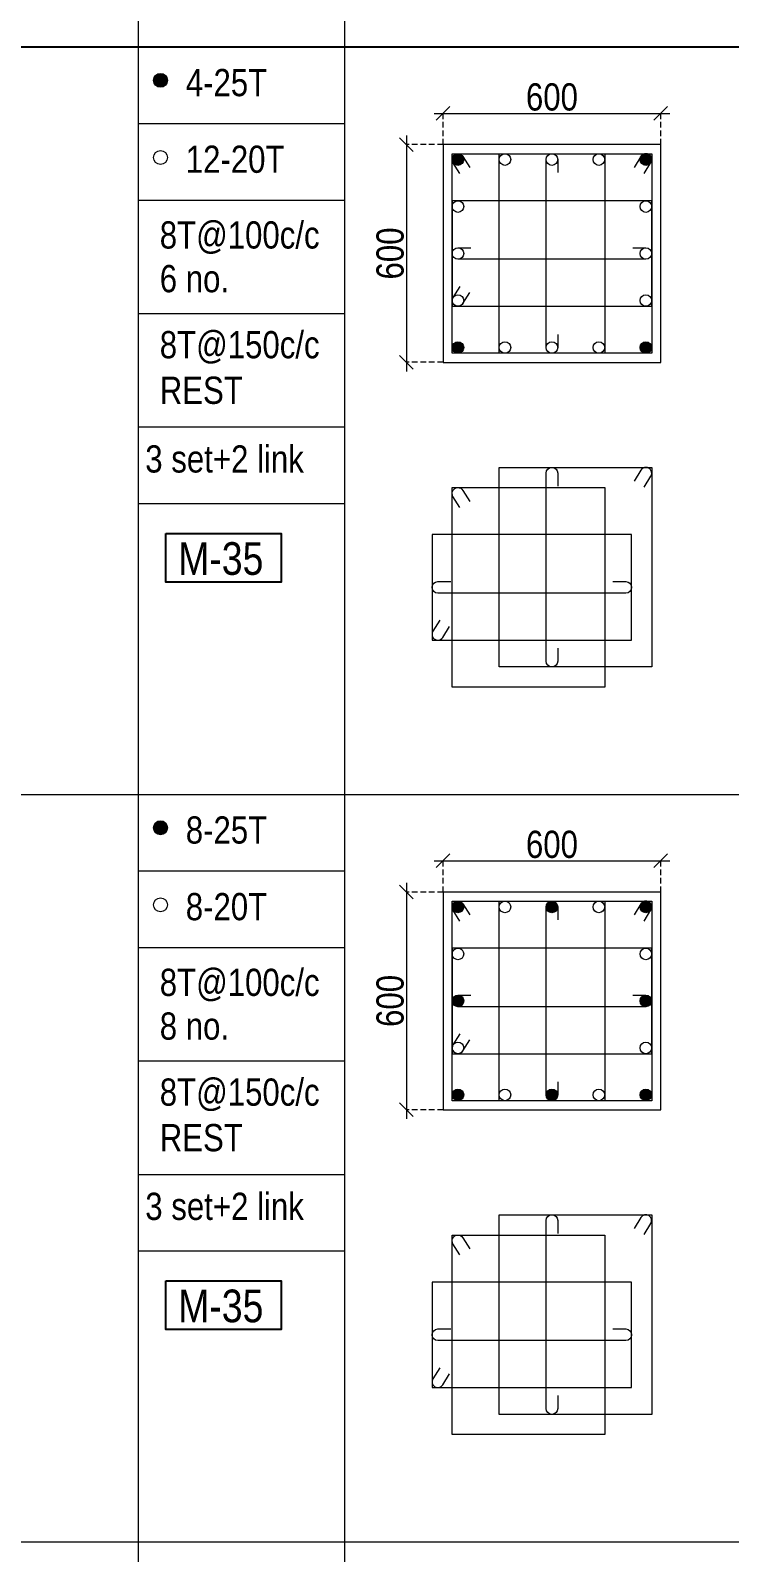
# Model space of a CAD drawing. Header units: millimetres. Extents: x 1112055 to 3390982, y -148532 to 766891.
# Drawn here: x 2191254 to 2198961, y 263511 to 280292 of the extents above; entities that cross this region are included whole.
import ezdxf
from ezdxf.enums import TextEntityAlignment as Align

# ---------------------------------------------------------------- set-up
doc = ezdxf.new("R2010")
doc.units = ezdxf.units.MM
doc.header["$PDMODE"] = 35
doc.header["$PDSIZE"] = -25
doc.linetypes.add('DASHED2', pattern=[0.375, 0.25, -0.125])
doc.linetypes.add('Hidden', pattern=[9.525, 6.35, -3.175])
for name, color, linetype, lineweight in [('B COL. SIZE DIM', 220, 'Continuous', 25), ('B COLSCH', 204, 'Continuous', 20), ('B COLUMN', 1, 'Hidden', 9), ('B STEEL', 34, 'Continuous', 15)]:
    doc.layers.add(name, color=color, linetype=linetype, lineweight=lineweight)
doc.layers.add('B TEXT', color=7, linetype='Continuous')
doc.styles.add('dim inside', font='romans.shx', dxfattribs={"width": 0.8, "height": 125})
doc.styles.add('SWINC', font='swissc.ttf')
doc.dimstyles.new('dim inside', dxfattribs={"dimtxt": 125, "dimasz": 100, "dimexe": 0, "dimexo": 0, "dimgap": 10, "dimtad": 0, "dimdec": 0, "dimzin": 0, "dimdsep": 46, "dimtxsty": 'dim inside', "dimblk": 'SMALL', "dimcen": 0.09, "dimadec": 0, "dimazin": 0, "dimtfac": 1, "dimtdec": 0, "dimtofl": 0, "dimtmove": 0, "dimatfit": 3, "dimfxl": 1, "dimtolj": 1, "dimtzin": 0, "dimarcsym": 2})

# ---------------------------------------------------------------- blocks, each defined once
blk = doc.blocks.new('_Oblique')
at = {"color": 0, "linetype": 'ByBlock', "lineweight": -2}
blk.add_line((-0.5, -0.5), (0.5, 0.5), dxfattribs=at)
blk = doc.blocks.new('*D574')
at = {"layer": 'B COL. SIZE DIM', "color": 250, "lineweight": 9, "ltscale": 250, "transparency": 16777216}
blk.add_line((2195703, 271138), (2198303, 271138), dxfattribs=at)
at = {"layer": 'B COL. SIZE DIM', "color": 250, "linetype": 'DASHED2', "lineweight": 9, "ltscale": 250, "transparency": 16777216}
for p, q in [((2195803, 270793), (2195803, 271138)), ((2198203, 270793), (2198203, 271138))]:
    blk.add_line(p, q, dxfattribs=at)
at = {"layer": 'Defpoints', "color": 0, "ltscale": 250, "transparency": 16777216}
for p in [(2198203, 271138), (2195803, 270793), (2198203, 270793)]:
    blk.add_point(p, dxfattribs=at)
at = {"layer": 'B COL. SIZE DIM', "color": 250, "lineweight": 9, "ltscale": 250, "transparency": 16777216, "xscale": 150, "yscale": 150, "zscale": 150, "rotation": 180}
blk.add_blockref('_Oblique', (2195803, 271138), dxfattribs=at)
at = {"layer": 'B COL. SIZE DIM', "color": 250, "lineweight": 9, "ltscale": 250, "transparency": 16777216, "xscale": 150, "yscale": 150, "zscale": 150}
blk.add_blockref('_Oblique', (2198203, 271138), dxfattribs=at)
at = {"layer": 'B COL. SIZE DIM', "color": 6, "ltscale": 250, "transparency": 16777216, "insert": (2197003, 271317), "char_height": 300, "attachment_point": 5, "style": 'SWINC'}
blk.add_mtext('\\A1;600', dxfattribs=at)
blk = doc.blocks.new('*D575')
at = {"layer": 'B COL. SIZE DIM', "color": 250, "lineweight": 9, "ltscale": 250, "transparency": 16777216}
blk.add_line((2195399, 270893), (2195399, 268293), dxfattribs=at)
at = {"layer": 'B COL. SIZE DIM', "color": 250, "linetype": 'DASHED2', "lineweight": 9, "ltscale": 250, "transparency": 16777216}
for p, q in [((2195803, 270793), (2195399, 270793)), ((2195803, 268393), (2195399, 268393))]:
    blk.add_line(p, q, dxfattribs=at)
at = {"layer": 'Defpoints', "color": 0, "ltscale": 250, "transparency": 16777216}
for p in [(2195803, 270793), (2195399, 268393), (2195803, 268393)]:
    blk.add_point(p, dxfattribs=at)
at = {"layer": 'B COL. SIZE DIM', "color": 250, "lineweight": 9, "ltscale": 250, "transparency": 16777216, "xscale": 150, "yscale": 150, "zscale": 150}
for p, rotation in [((2195399, 270793), 90), ((2195399, 268393), 270)]:
    blk.add_blockref('_Oblique', p, dxfattribs=dict(at, rotation=rotation))
at = {"layer": 'B COL. SIZE DIM', "color": 6, "ltscale": 250, "transparency": 16777216, "insert": (2195220, 269593), "char_height": 300, "attachment_point": 5, "rotation": 90, "style": 'SWINC'}
blk.add_mtext('\\A1;600', dxfattribs=at)
blk = doc.blocks.new('*D576')
at = {"layer": 'B COL. SIZE DIM', "color": 250, "lineweight": 9, "ltscale": 250, "transparency": 16777216}
blk.add_line((2195703, 279378), (2198303, 279378), dxfattribs=at)
at = {"layer": 'B COL. SIZE DIM', "color": 250, "linetype": 'DASHED2', "lineweight": 9, "ltscale": 250, "transparency": 16777216}
for p, q in [((2195803, 279033), (2195803, 279378)), ((2198203, 279033), (2198203, 279378))]:
    blk.add_line(p, q, dxfattribs=at)
at = {"layer": 'Defpoints', "color": 0, "ltscale": 250, "transparency": 16777216}
for p in [(2198203, 279378), (2195803, 279033), (2198203, 279033)]:
    blk.add_point(p, dxfattribs=at)
at = {"layer": 'B COL. SIZE DIM', "color": 250, "lineweight": 9, "ltscale": 250, "transparency": 16777216, "xscale": 150, "yscale": 150, "zscale": 150, "rotation": 180}
blk.add_blockref('_Oblique', (2195803, 279378), dxfattribs=at)
at = {"layer": 'B COL. SIZE DIM', "color": 250, "lineweight": 9, "ltscale": 250, "transparency": 16777216, "xscale": 150, "yscale": 150, "zscale": 150}
blk.add_blockref('_Oblique', (2198203, 279378), dxfattribs=at)
at = {"layer": 'B COL. SIZE DIM', "color": 6, "ltscale": 250, "transparency": 16777216, "insert": (2197003, 279557), "char_height": 300, "attachment_point": 5, "style": 'SWINC'}
blk.add_mtext('\\A1;600', dxfattribs=at)
blk = doc.blocks.new('*D577')
at = {"layer": 'B COL. SIZE DIM', "color": 250, "lineweight": 9, "ltscale": 250, "transparency": 16777216}
blk.add_line((2195399, 279133), (2195399, 276533), dxfattribs=at)
at = {"layer": 'B COL. SIZE DIM', "color": 250, "linetype": 'DASHED2', "lineweight": 9, "ltscale": 250, "transparency": 16777216}
for p, q in [((2195803, 279033), (2195399, 279033)), ((2195803, 276633), (2195399, 276633))]:
    blk.add_line(p, q, dxfattribs=at)
at = {"layer": 'Defpoints', "color": 0, "ltscale": 250, "transparency": 16777216}
for p in [(2195803, 279033), (2195399, 276633), (2195803, 276633)]:
    blk.add_point(p, dxfattribs=at)
at = {"layer": 'B COL. SIZE DIM', "color": 250, "lineweight": 9, "ltscale": 250, "transparency": 16777216, "xscale": 150, "yscale": 150, "zscale": 150}
for p, rotation in [((2195399, 279033), 90), ((2195399, 276633), 270)]:
    blk.add_blockref('_Oblique', p, dxfattribs=dict(at, rotation=rotation))
at = {"layer": 'B COL. SIZE DIM', "color": 6, "ltscale": 250, "transparency": 16777216, "insert": (2195220, 277833), "char_height": 300, "attachment_point": 5, "rotation": 90, "style": 'SWINC'}
blk.add_mtext('\\A1;600', dxfattribs=at)

msp = doc.modelspace()

# ---------------------------------------------------------------- hatches: boundary and pattern name
at = {"layer": 'B STEEL', "lineweight": 9, "ltscale": 0.5}
h = msp.add_hatch(color=34, dxfattribs=at)
edge = h.paths.add_edge_path()
edge.add_arc((2192687.6, 279741.8), 76.8, 0, 360)
h = msp.add_hatch(color=34, dxfattribs=at)
edge = h.paths.add_edge_path()
edge.add_arc((2195966.8, 278868.6), 64, 0, 360)
h = msp.add_hatch(color=34, dxfattribs=at)
edge = h.paths.add_edge_path()
edge.add_arc((2198038.7, 278868.6), 64, 180, 540, ccw=False)
h = msp.add_hatch(color=34, dxfattribs=at)
edge = h.paths.add_edge_path()
edge.add_arc((2195966.8, 276796.7), 64, 0, 360, ccw=False)
h = msp.add_hatch(color=34, dxfattribs=at)
edge = h.paths.add_edge_path()
edge.add_arc((2198038.7, 276796.7), 64, -180, 180)
h = msp.add_hatch(color=34, dxfattribs=at)
edge = h.paths.add_edge_path()
edge.add_arc((2192687.6, 271502), 76.8, 0, 360)
h = msp.add_hatch(color=34, dxfattribs=at)
edge = h.paths.add_edge_path()
edge.add_arc((2195966.8, 270628.8), 64, 0, 360)
h = msp.add_hatch(color=34, dxfattribs=at)
edge = h.paths.add_edge_path()
edge.add_arc((2197002.7, 270628.8), 64, 180, 540, ccw=False)
h = msp.add_hatch(color=34, dxfattribs=at)
edge = h.paths.add_edge_path()
edge.add_arc((2198038.7, 270628.8), 64, 180, 540, ccw=False)
h = msp.add_hatch(color=34, dxfattribs=at)
edge = h.paths.add_edge_path()
edge.add_arc((2195966.8, 269592.8), 64, 180, 540, ccw=False)
h = msp.add_hatch(color=34, dxfattribs=at)
edge = h.paths.add_edge_path()
edge.add_arc((2198038.7, 269592.8), 64, 180, 540, ccw=False)
h = msp.add_hatch(color=34, dxfattribs=at)
edge = h.paths.add_edge_path()
edge.add_arc((2195966.8, 268556.8), 64, 0, 360, ccw=False)
h = msp.add_hatch(color=34, dxfattribs=at)
edge = h.paths.add_edge_path()
edge.add_arc((2197002.7, 268556.8), 64, 180, 540, ccw=False)
h = msp.add_hatch(color=34, dxfattribs=at)
edge = h.paths.add_edge_path()
edge.add_arc((2198038.7, 268556.8), 64, -180, 180)

# ---------------------------------------------------------------- linework, layer by layer
msp.add_line((2088785.4, 280110.1), (2232628.6, 280110.1))
at = {"layer": 'B COLSCH', "color": 250, "lineweight": 0}
for p, q in [((2192441.3, 296589.8), (2192441.3, 247150.7)), ((2194715.7, 296589.8), (2194715.7, 239898.1)), ((2088785.4, 280110.1), (2230883.4, 280110.1)), ((2192441.3, 279265.1), (2194715.7, 279265.1)), ((2192441.3, 278420.1), (2194715.7, 278420.1)), ((2192441.3, 277170.4), (2194715.7, 277170.4)), ((2192441.3, 275920.6), (2194715.7, 275920.6)), ((2192441.3, 275075.6), (2194715.7, 275075.6)), ((2088785.4, 271870.3), (2230883.4, 271870.3)), ((2192441.3, 271025.3), (2194715.7, 271025.3)), ((2192441.3, 270180.3), (2194715.7, 270180.3)), ((2192441.3, 268930.5), (2194715.7, 268930.5)), ((2192441.3, 267680.7), (2194715.7, 267680.7)), ((2192441.3, 266835.8), (2194715.7, 266835.8)), ((2088785.4, 263630.4), (2230883.4, 263630.4))]:
    msp.add_line(p, q, dxfattribs=at)
at = {"layer": 'B COLUMN', "color": 1, "linetype": 'ByBlock', "lineweight": 20}
for points in [[(2195802.7, 276632.7), (2198202.7, 276632.7), (2198202.7, 279032.7), (2195802.7, 279032.7)], [(2195802.7, 268392.8), (2198202.7, 268392.8), (2198202.7, 270792.8), (2195802.7, 270792.8)]]:
    msp.add_lwpolyline(points, close=True, dxfattribs=at)
at = {"layer": 'B STEEL', "color": 34, "lineweight": 9, "ltscale": 0.5}
for points in [[(2195987, 278713.6), (2195912.2, 278835.1, -1), (2196021.3, 278902.2), (2196096, 278780.7)], [(2197066.8, 276939.3), (2197066.8, 276796.7, -1), (2196938.7, 276796.7), (2196938.7, 278868.6, -1), (2197066.8, 278868.6), (2197066.8, 278726)], [(2198018.5, 278713.6), (2198093.2, 278835.1, 1), (2197984.2, 278902.2), (2197909.4, 278780.7)], [(2197896.1, 277896.7), (2198038.7, 277896.7, -1), (2198038.7, 277768.6), (2195966.8, 277768.6, -1), (2195966.8, 277896.7), (2196109.4, 277896.7)], [(2195987, 277469.7), (2195912.2, 277348.2, 1), (2196021.3, 277281.1), (2196096, 277402.6)], [(2197066.8, 273481.5), (2197066.8, 273338.9, -1), (2196938.7, 273338.9), (2196938.7, 275410.9, -1), (2197066.8, 275410.9), (2197066.8, 275268.2)], [(2198018.5, 275255.8), (2198093.2, 275377.3, 1), (2197984.2, 275444.4), (2197909.4, 275322.9)], [(2195987, 275032.7), (2195912.2, 275154.2, -1), (2196021.3, 275221.3), (2196096, 275099.9)], [(2197674.8, 274215.8), (2197817.4, 274215.8, -1), (2197817.4, 274087.8), (2195745.5, 274087.8, -1), (2195745.5, 274215.8), (2195888.1, 274215.8)], [(2195765.7, 273788.8), (2195690.9, 273667.4, 1), (2195800, 273600.3), (2195874.8, 273721.7)], [(2195987, 270473.8), (2195912.2, 270595.2, -1), (2196021.3, 270662.3), (2196096, 270540.9)], [(2197066.8, 268699.5), (2197066.8, 268556.8, -1), (2196938.7, 268556.8), (2196938.7, 270628.8, -1), (2197066.8, 270628.8), (2197066.8, 270486.1)], [(2198018.5, 270473.8), (2198093.2, 270595.2, 1), (2197984.2, 270662.3), (2197909.4, 270540.9)], [(2197896.1, 269656.8), (2198038.7, 269656.8, -1), (2198038.7, 269528.8), (2195966.8, 269528.8, -1), (2195966.8, 269656.8), (2196109.4, 269656.8)], [(2195987, 269229.9), (2195912.2, 269108.4, 1), (2196021.3, 269041.3), (2196096, 269162.7)], [(2197066.8, 265241.7), (2197066.8, 265099.1, -1), (2196938.7, 265099.1), (2196938.7, 267171, -1), (2197066.8, 267171), (2197066.8, 267028.4)], [(2198018.5, 267016), (2198093.2, 267137.5, 1), (2197984.2, 267204.6), (2197909.4, 267083.1)], [(2195987, 266792.9), (2195912.2, 266914.4, -1), (2196021.3, 266981.5), (2196096, 266860)], [(2197674.8, 265976), (2197817.4, 265976, -1), (2197817.4, 265847.9), (2195745.5, 265847.9, -1), (2195745.5, 265976), (2195888.1, 265976)], [(2195765.7, 265549), (2195690.9, 265427.5, 1), (2195800, 265360.4), (2195874.8, 265481.9)]]:
    msp.add_lwpolyline(points, format="xyb", dxfattribs=at)
for points in [[(2197584.7, 278932.7), (2197584.7, 276732.7), (2195902.7, 276732.7), (2195902.7, 278932.7)], [(2198102.7, 278932.7), (2198102.7, 276732.7), (2196420.7, 276732.7), (2196420.7, 278932.7)], [(2195902.7, 277250.6), (2198102.7, 277250.6), (2198102.7, 278414.7), (2195902.7, 278414.7)], [(2198102.7, 275474.9), (2198102.7, 273274.9), (2196420.7, 273274.9), (2196420.7, 275474.9)], [(2197584.7, 275251.8), (2197584.7, 273051.8), (2195902.7, 273051.8), (2195902.7, 275251.8)], [(2195681.5, 273569.8), (2197881.5, 273569.8), (2197881.5, 274733.8), (2195681.5, 274733.8)], [(2197584.7, 270692.8), (2197584.7, 268492.8), (2195902.7, 268492.8), (2195902.7, 270692.8)], [(2198102.7, 270692.8), (2198102.7, 268492.8), (2196420.7, 268492.8), (2196420.7, 270692.8)], [(2195902.7, 269010.8), (2198102.7, 269010.8), (2198102.7, 270174.8), (2195902.7, 270174.8)], [(2198102.7, 267235), (2198102.7, 265035), (2196420.7, 265035), (2196420.7, 267235)], [(2197584.7, 267012), (2197584.7, 264812), (2195902.7, 264812), (2195902.7, 267012)], [(2195681.5, 265329.9), (2197881.5, 265329.9), (2197881.5, 266494), (2195681.5, 266494)]]:
    msp.add_lwpolyline(points, close=True, dxfattribs=at)
for centre, radius in [((2192687.6, 279741.8), 76.8), ((2192687.6, 278891.5), 76.8), ((2195966.8, 278868.6), 64), ((2196484.7, 278868.6), 64), ((2197002.7, 278868.6), 64), ((2197520.7, 278868.6), 64), ((2198038.7, 278868.6), 64), ((2195966.8, 278350.6), 64), ((2198038.7, 278350.6), 64), ((2195966.8, 277832.7), 64), ((2198038.7, 277832.7), 64), ((2195966.8, 277314.7), 64), ((2198038.7, 277314.7), 64), ((2195966.8, 276796.7), 64), ((2196484.7, 276796.7), 64), ((2197002.7, 276796.7), 64), ((2197520.7, 276796.7), 64), ((2198038.7, 276796.7), 64), ((2192687.6, 271502), 76.8), ((2192687.6, 270651.7), 76.8), ((2195966.8, 270628.8), 64), ((2196484.7, 270628.8), 64), ((2197002.7, 270628.8), 64), ((2197520.7, 270628.8), 64), ((2198038.7, 270628.8), 64), ((2195966.8, 270110.8), 64), ((2198038.7, 270110.8), 64), ((2195966.8, 269592.8), 64), ((2198038.7, 269592.8), 64), ((2195966.8, 269074.8), 64), ((2198038.7, 269074.8), 64), ((2195966.8, 268556.8), 64), ((2196484.7, 268556.8), 64), ((2197002.7, 268556.8), 64), ((2197520.7, 268556.8), 64), ((2198038.7, 268556.8), 64)]:
    msp.add_circle(centre, radius, dxfattribs=at)
at = {"layer": 'B TEXT', "color": 1}
for points in [[(2192744.9, 274746.6), (2194019.5, 274746.6), (2194019.5, 274208.6), (2192744.9, 274208.6)], [(2192744.9, 266506.7), (2194019.5, 266506.7), (2194019.5, 265968.7), (2192744.9, 265968.7)]]:
    msp.add_lwpolyline(points, close=True, dxfattribs=at)

# ---------------------------------------------------------------- texts
at = {"layer": 'B TEXT', "style": 'SWINC'}
for s, p in [('4-25T', (2192966.1, 279567.3)), ('12-20T', (2192966.1, 278722.3)), ('8T@100c/c', (2192679.1, 277887.4)), ('6 no.', (2192679.1, 277405.6)), ('8T@150c/c', (2192679.1, 276677.5)), ('REST', (2192679.1, 276175.1)), ('3 set+2 link', (2192519.5, 275418.1)), ('8-25T', (2192966.1, 271327.4)), ('8-20T', (2192966.1, 270482.4)), ('8T@100c/c', (2192679.1, 269647.6)), ('8 no.', (2192679.1, 269165.8)), ('8T@150c/c', (2192679.1, 268437.7)), ('REST', (2192679.1, 267935.3)), ('3 set+2 link', (2192519.5, 267178.3))]:
    msp.add_text(s, height=300, dxfattribs=at).set_placement(p)
at = {"layer": 'B TEXT', "color": 1, "style": 'SWINC'}
for p in [(2192882.3, 274182), (2192882.3, 265942.2)]:
    msp.add_text('M-35', height=360, dxfattribs=at).set_placement(p, align=Align.BOTTOM_LEFT)

# ---------------------------------------------------------------- dimensions: what is measured, and where the dimension line sits
at = {"layer": 'B COL. SIZE DIM', "color": 250, "ltscale": 250}
for base, p1, p2, picture, middle in [((2198202.7, 279377.6), (2195802.7, 279032.7), (2198202.7, 279032.7), '*D576', (2197002.7, 279556.6)), ((2198202.7, 271137.8), (2195802.7, 270792.8), (2198202.7, 270792.8), '*D574', (2197002.7, 271316.7))]:
    dim = msp.add_linear_dim(base=base, p1=p1, p2=p2, dimstyle='dim inside', override={"dimtxt": 300, "dimasz": 150, "dimgap": 25, "dimtad": 3, "dimlfac": 0.25, "dimtxsty": 'SWINC', "dimblk1": 'Oblique', "dimblk2": 'Oblique', "dimsah": 1, "dimdle": 100, "dimclrd": 250, "dimclre": 250, "dimclrt": 6, "dimfxl": 1000, "dimlwd": 9, "dimlwe": 9}, dxfattribs=at)
    dim.commit()
    dim.dimension.update_dxf_attribs({"geometry": picture, "text_midpoint": middle})
for base, p1, p2, picture, middle in [((2195398.8, 276632.7), (2195802.7, 279032.7), (2195802.7, 276632.7), '*D577', (2195219.9, 277832.7)), ((2195398.8, 268392.8), (2195802.7, 270792.8), (2195802.7, 268392.8), '*D575', (2195219.9, 269592.8))]:
    dim = msp.add_linear_dim(base=base, p1=p1, p2=p2, angle=90, dimstyle='dim inside', override={"dimtxt": 300, "dimasz": 150, "dimgap": 25, "dimtad": 3, "dimlfac": 0.25, "dimtxsty": 'SWINC', "dimblk1": 'Oblique', "dimblk2": 'Oblique', "dimsah": 1, "dimdle": 100, "dimclrd": 250, "dimclre": 250, "dimclrt": 6, "dimfxl": 1000, "dimlwd": 9, "dimlwe": 9}, dxfattribs=at)
    dim.commit()
    dim.dimension.update_dxf_attribs({"geometry": picture, "text_midpoint": middle})

doc.saveas('drawing.dxf')
